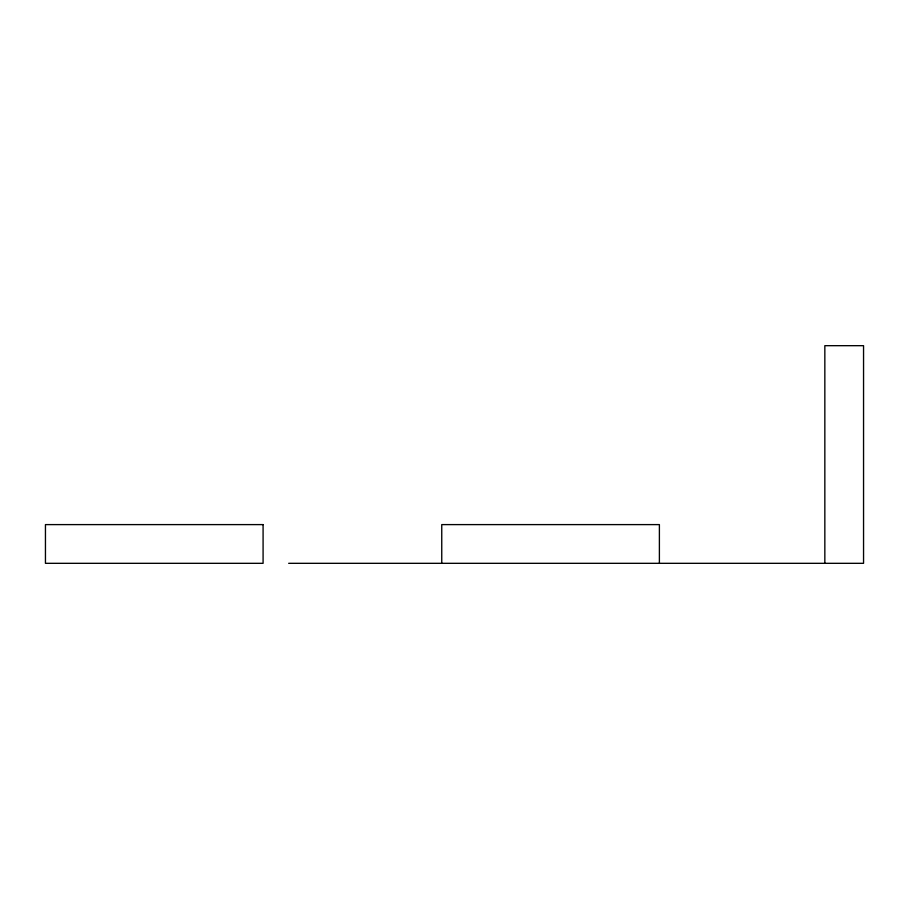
<?xml version="1.0" encoding="UTF-8"?>
<svg xmlns="http://www.w3.org/2000/svg" width="909" height="909" viewBox="0 0 909 909"><rect width="100%" height="100%" fill="white"/><g stroke="black" fill="none" stroke-linecap="round" stroke-linejoin="round"><path stroke-width="1.36" d="M288.664 563.319L863.55 563.319L863.55 345.681L824.838 345.681L824.838 563.319M659.389 563.319L659.389 524.607L441.751 524.607L441.751 563.319M263.087 524.607L45.45 524.607L45.45 563.319L263.087 563.319L263.087 524.607"/></g></svg>
